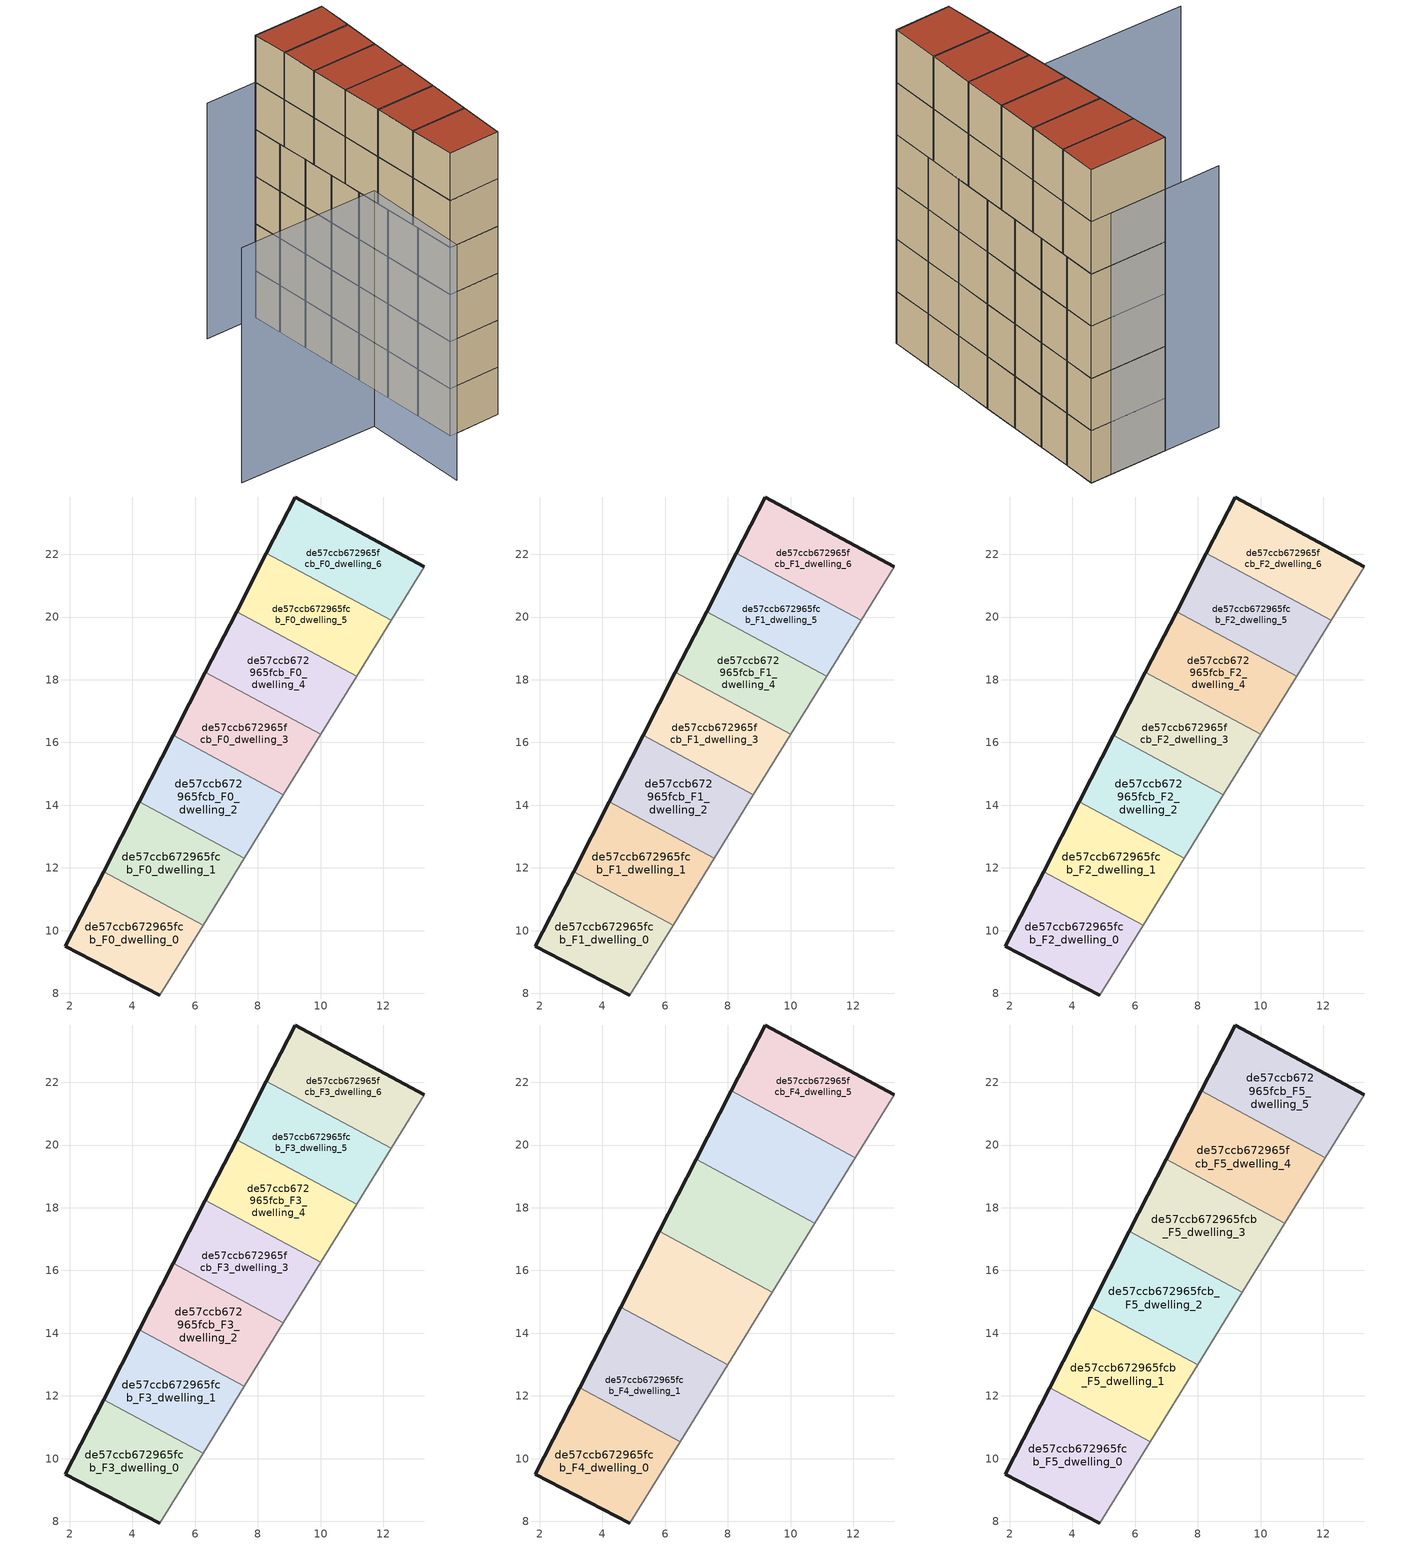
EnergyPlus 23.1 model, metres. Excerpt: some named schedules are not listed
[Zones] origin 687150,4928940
de57ccb672965fcb_F0_dwelling_0
 floor ground (EU_floor_Construction): 4.88,7.95 6.25,10.17 3.08,11.88 1.85,9.5 z0
 wall outside (EU_wall_Construction): 4.88,7.95 1.85,9.5 3.08,11.88 z0:3
 wall adiabatic (EU_wall_Construction): 6.25,10.17 4.88,7.95 z0:3
 wall to de57ccb672965fcb_F0_dwelling_1 (EU_wall_Construction): 3.08,11.88 6.25,10.17 z0:3
de57ccb672965fcb_F0_dwelling_1
 floor ground (EU_floor_Construction): 6.25,10.17 7.56,12.3 4.21,14.11 3.08,11.88 z0
 wall outside (EU_wall_Construction): 3.08,11.88 4.21,14.11 z0:3
 wall to de57ccb672965fcb_F0_dwelling_2 (EU_wall_Construction): 4.21,14.11 7.56,12.3 z0:3
 wall adiabatic (EU_wall_Construction): 7.56,12.3 6.25,10.17 z0:3
de57ccb672965fcb_F0_dwelling_2
 floor ground (EU_floor_Construction): 7.56,12.3 8.81,14.33 5.3,16.22 4.21,14.11 z0
 wall outside (EU_wall_Construction): 4.21,14.11 5.3,16.22 z0:3
 wall to de57ccb672965fcb_F0_dwelling_3 (EU_wall_Construction): 5.3,16.22 8.81,14.33 z0:3
 wall adiabatic (EU_wall_Construction): 8.81,14.33 7.56,12.3 z0:3
de57ccb672965fcb_F0_dwelling_3
 floor ground (EU_floor_Construction): 8.81,14.33 10.01,16.26 6.33,18.24 5.3,16.22 z0
 wall outside (EU_wall_Construction): 5.3,16.22 6.33,18.24 z0:3
 wall to de57ccb672965fcb_F0_dwelling_4 (EU_wall_Construction): 6.33,18.24 10.01,16.26 z0:3
 wall adiabatic (EU_wall_Construction): 10.01,16.26 8.81,14.33 z0:3
de57ccb672965fcb_F0_dwelling_4
 floor ground (EU_floor_Construction): 10.01,16.26 11.15,18.11 7.32,20.17 6.33,18.24 z0
 wall outside (EU_wall_Construction): 6.33,18.24 7.32,20.17 z0:3
 wall to de57ccb672965fcb_F0_dwelling_5 (EU_wall_Construction): 7.32,20.17 11.15,18.11 z0:3
 wall adiabatic (EU_wall_Construction): 11.15,18.11 10.01,16.26 z0:3
de57ccb672965fcb_F0_dwelling_5
 floor ground (EU_floor_Construction): 11.15,18.11 12.25,19.89 8.27,22.04 7.32,20.17 z0
 wall outside (EU_wall_Construction): 7.32,20.17 8.27,22.04 z0:3
 wall to de57ccb672965fcb_F0_dwelling_6 (EU_wall_Construction): 8.27,22.04 12.25,19.89 z0:3
 wall adiabatic (EU_wall_Construction): 12.25,19.89 11.15,18.11 z0:3
de57ccb672965fcb_F0_dwelling_6
 floor ground (EU_floor_Construction): 12.25,19.89 13.31,21.61 9.19,23.83 8.27,22.04 z0
 wall outside (EU_wall_Construction): 8.27,22.04 9.19,23.83 13.31,21.61 z0:3
 wall adiabatic (EU_wall_Construction): 13.31,21.61 12.25,19.89 z0:3
de57ccb672965fcb_F1_dwelling_0
 floor to de57ccb672965fcb_F0_dwelling_0 (EU_floor_Construction): 4.88,7.95 6.25,10.17 3.08,11.88 1.85,9.5 z3
 wall outside (EU_wall_Construction): 4.88,7.95 1.85,9.5 3.08,11.88 z3:6
 wall adiabatic (EU_wall_Construction): 6.25,10.17 4.88,7.95 z3:6
 wall to de57ccb672965fcb_F1_dwelling_1 (EU_wall_Construction): 3.08,11.88 6.25,10.17 z3:6
de57ccb672965fcb_F1_dwelling_1
 floor to de57ccb672965fcb_F0_dwelling_1 (EU_floor_Construction): 6.25,10.17 7.56,12.3 4.21,14.11 3.08,11.88 z3
 wall outside (EU_wall_Construction): 3.08,11.88 4.21,14.11 z3:6
 wall to de57ccb672965fcb_F1_dwelling_2 (EU_wall_Construction): 4.21,14.11 7.56,12.3 z3:6
 wall adiabatic (EU_wall_Construction): 7.56,12.3 6.25,10.17 z3:6
de57ccb672965fcb_F1_dwelling_2
 floor to de57ccb672965fcb_F0_dwelling_2 (EU_floor_Construction): 7.56,12.3 8.81,14.33 5.3,16.22 4.21,14.11 z3
 wall outside (EU_wall_Construction): 4.21,14.11 5.3,16.22 z3:6
 wall to de57ccb672965fcb_F1_dwelling_3 (EU_wall_Construction): 5.3,16.22 8.81,14.33 z3:6
 wall adiabatic (EU_wall_Construction): 8.81,14.33 7.56,12.3 z3:6
de57ccb672965fcb_F1_dwelling_3
 floor to de57ccb672965fcb_F0_dwelling_3 (EU_floor_Construction): 8.81,14.33 10.01,16.26 6.33,18.24 5.3,16.22 z3
 wall outside (EU_wall_Construction): 5.3,16.22 6.33,18.24 z3:6
 wall to de57ccb672965fcb_F1_dwelling_4 (EU_wall_Construction): 6.33,18.24 10.01,16.26 z3:6
 wall adiabatic (EU_wall_Construction): 10.01,16.26 8.81,14.33 z3:6
de57ccb672965fcb_F1_dwelling_4
 floor to de57ccb672965fcb_F0_dwelling_4 (EU_floor_Construction): 10.01,16.26 11.15,18.11 7.32,20.17 6.33,18.24 z3
 wall outside (EU_wall_Construction): 6.33,18.24 7.32,20.17 z3:6
 wall to de57ccb672965fcb_F1_dwelling_5 (EU_wall_Construction): 7.32,20.17 11.15,18.11 z3:6
 wall adiabatic (EU_wall_Construction): 11.15,18.11 10.01,16.26 z3:6
de57ccb672965fcb_F1_dwelling_5
 floor to de57ccb672965fcb_F0_dwelling_5 (EU_floor_Construction): 11.15,18.11 12.25,19.89 8.27,22.04 7.32,20.17 z3
 wall outside (EU_wall_Construction): 7.32,20.17 8.27,22.04 z3:6
 wall to de57ccb672965fcb_F1_dwelling_6 (EU_wall_Construction): 8.27,22.04 12.25,19.89 z3:6
 wall adiabatic (EU_wall_Construction): 12.25,19.89 11.15,18.11 z3:6
de57ccb672965fcb_F1_dwelling_6
 floor to de57ccb672965fcb_F0_dwelling_6 (EU_floor_Construction): 12.25,19.89 13.31,21.61 9.19,23.83 8.27,22.04 z3
 wall outside (EU_wall_Construction): 8.27,22.04 9.19,23.83 13.31,21.61 z3:6
 wall adiabatic (EU_wall_Construction): 13.31,21.61 12.25,19.89 z3:6
de57ccb672965fcb_F2_dwelling_0
 floor to de57ccb672965fcb_F1_dwelling_0 (EU_floor_Construction): 4.88,7.95 6.25,10.17 3.08,11.88 1.85,9.5 z6
 wall outside (EU_wall_Construction): 4.88,7.95 1.85,9.5 3.08,11.88 z6:9
 wall adiabatic (EU_wall_Construction): 6.25,10.17 4.88,7.95 z6:9
 wall to de57ccb672965fcb_F2_dwelling_1 (EU_wall_Construction): 3.08,11.88 6.25,10.17 z6:9
de57ccb672965fcb_F2_dwelling_1
 floor to de57ccb672965fcb_F1_dwelling_1 (EU_floor_Construction): 6.25,10.17 7.56,12.3 4.21,14.11 3.08,11.88 z6
 wall outside (EU_wall_Construction): 3.08,11.88 4.21,14.11 z6:9
 wall to de57ccb672965fcb_F2_dwelling_2 (EU_wall_Construction): 4.21,14.11 7.56,12.3 z6:9
 wall adiabatic (EU_wall_Construction): 7.56,12.3 6.25,10.17 z6:9
de57ccb672965fcb_F2_dwelling_2
 floor to de57ccb672965fcb_F1_dwelling_2 (EU_floor_Construction): 7.56,12.3 8.81,14.33 5.3,16.22 4.21,14.11 z6
 wall outside (EU_wall_Construction): 4.21,14.11 5.3,16.22 z6:9
 wall to de57ccb672965fcb_F2_dwelling_3 (EU_wall_Construction): 5.3,16.22 8.81,14.33 z6:9
 wall adiabatic (EU_wall_Construction): 8.81,14.33 7.56,12.3 z6:9
de57ccb672965fcb_F2_dwelling_3
 floor to de57ccb672965fcb_F1_dwelling_3 (EU_floor_Construction): 8.81,14.33 10.01,16.26 6.33,18.24 5.3,16.22 z6
 wall outside (EU_wall_Construction): 5.3,16.22 6.33,18.24 z6:9
 wall to de57ccb672965fcb_F2_dwelling_4 (EU_wall_Construction): 6.33,18.24 10.01,16.26 z6:9
 wall adiabatic (EU_wall_Construction): 10.01,16.26 8.81,14.33 z6:9
de57ccb672965fcb_F2_dwelling_4
 floor to de57ccb672965fcb_F1_dwelling_4 (EU_floor_Construction): 10.01,16.26 11.15,18.11 7.32,20.17 6.33,18.24 z6
 wall outside (EU_wall_Construction): 6.33,18.24 7.32,20.17 z6:9
 wall to de57ccb672965fcb_F2_dwelling_5 (EU_wall_Construction): 7.32,20.17 11.15,18.11 z6:9
 wall adiabatic (EU_wall_Construction): 11.15,18.11 10.01,16.26 z6:9
de57ccb672965fcb_F2_dwelling_5
 floor to de57ccb672965fcb_F1_dwelling_5 (EU_floor_Construction): 11.15,18.11 12.25,19.89 8.27,22.04 7.32,20.17 z6
 wall outside (EU_wall_Construction): 7.32,20.17 8.27,22.04 z6:9
 wall to de57ccb672965fcb_F2_dwelling_6 (EU_wall_Construction): 8.27,22.04 12.25,19.89 z6:9
 wall adiabatic (EU_wall_Construction): 12.25,19.89 11.15,18.11 z6:9
de57ccb672965fcb_F2_dwelling_6
 floor to de57ccb672965fcb_F1_dwelling_6 (EU_floor_Construction): 12.25,19.89 13.31,21.61 9.19,23.83 8.27,22.04 z6
 wall outside (EU_wall_Construction): 8.27,22.04 9.19,23.83 13.31,21.61 z6:9
 wall adiabatic (EU_wall_Construction): 13.31,21.61 12.25,19.89 z6:9
de57ccb672965fcb_F3_dwelling_0
 floor to de57ccb672965fcb_F2_dwelling_0 (EU_floor_Construction): 4.88,7.95 6.25,10.17 3.08,11.88 1.85,9.5 z9
 wall outside (EU_wall_Construction): 4.88,7.95 1.85,9.5 3.08,11.88 z9:12
 wall adiabatic (EU_wall_Construction): 6.25,10.17 4.88,7.95 z9:12
 wall to de57ccb672965fcb_F3_dwelling_1 (EU_wall_Construction): 3.08,11.88 6.25,10.17 z9:12
de57ccb672965fcb_F3_dwelling_1
 floor to de57ccb672965fcb_F2_dwelling_1 (EU_floor_Construction): 6.25,10.17 7.56,12.3 4.21,14.11 3.08,11.88 z9
 wall outside (EU_wall_Construction): 3.08,11.88 4.21,14.11 z9:12
 wall to de57ccb672965fcb_F3_dwelling_2 (EU_wall_Construction): 4.21,14.11 7.56,12.3 z9:12
 wall adiabatic (EU_wall_Construction): 7.56,12.3 6.25,10.17 z9:12
de57ccb672965fcb_F3_dwelling_2
 floor to de57ccb672965fcb_F2_dwelling_2 (EU_floor_Construction): 7.56,12.3 8.81,14.33 5.3,16.22 4.21,14.11 z9
 wall outside (EU_wall_Construction): 4.21,14.11 5.3,16.22 z9:12
 wall to de57ccb672965fcb_F3_dwelling_3 (EU_wall_Construction): 5.3,16.22 8.81,14.33 z9:12
 wall adiabatic (EU_wall_Construction): 8.81,14.33 7.56,12.3 z9:12
de57ccb672965fcb_F3_dwelling_3
 floor to de57ccb672965fcb_F2_dwelling_3 (EU_floor_Construction): 8.81,14.33 10.01,16.26 6.33,18.24 5.3,16.22 z9
 wall outside (EU_wall_Construction): 5.3,16.22 6.33,18.24 z9:12
 wall to de57ccb672965fcb_F3_dwelling_4 (EU_wall_Construction): 6.33,18.24 10.01,16.26 z9:12
 wall adiabatic (EU_wall_Construction): 10.01,16.26 8.81,14.33 z9:12
de57ccb672965fcb_F3_dwelling_4
 floor to de57ccb672965fcb_F2_dwelling_4 (EU_floor_Construction): 10.01,16.26 11.15,18.11 7.32,20.17 6.33,18.24 z9
 wall outside (EU_wall_Construction): 6.33,18.24 7.32,20.17 z9:12
 wall to de57ccb672965fcb_F3_dwelling_5 (EU_wall_Construction): 7.32,20.17 11.15,18.11 z9:12
 wall adiabatic (EU_wall_Construction): 11.15,18.11 10.01,16.26 z9:12
de57ccb672965fcb_F3_dwelling_5
 floor to de57ccb672965fcb_F2_dwelling_5 (EU_floor_Construction): 11.15,18.11 12.25,19.89 8.27,22.04 7.32,20.17 z9
 wall outside (EU_wall_Construction): 7.32,20.17 8.27,22.04 z9:12
 wall to de57ccb672965fcb_F3_dwelling_6 (EU_wall_Construction): 8.27,22.04 12.25,19.89 z9:12
 wall adiabatic (EU_wall_Construction): 12.25,19.89 11.15,18.11 z9:12
de57ccb672965fcb_F3_dwelling_6
 floor to de57ccb672965fcb_F2_dwelling_6 (EU_floor_Construction): 12.25,19.89 13.31,21.61 9.19,23.83 8.27,22.04 z9
 wall outside (EU_wall_Construction): 8.27,22.04 9.19,23.83 13.31,21.61 z9:12
 wall adiabatic (EU_wall_Construction): 13.31,21.61 12.25,19.89 z9:12
de57ccb672965fcb_F4_dwelling_0
 floor to de57ccb672965fcb_F3_dwelling_0 (EU_floor_Construction): 4.88,7.95 6.25,10.17 3.08,11.88 1.85,9.5 z12
 floor to de57ccb672965fcb_F3_dwelling_1 (EU_floor_Construction): 6.25,10.17 6.47,10.54 3.27,12.26 3.08,11.88 z12
 wall outside (EU_wall_Construction): 4.88,7.95 1.85,9.5 3.27,12.26 z12:15
 wall adiabatic (EU_wall_Construction): 6.47,10.54 4.88,7.95 z12:15
 wall to de57ccb672965fcb_F4_dwelling_1 (EU_wall_Construction): 3.27,12.26 6.47,10.54 z12:15
de57ccb672965fcb_F4_dwelling_1
 floor to de57ccb672965fcb_F3_dwelling_1 (EU_floor_Construction): 6.47,10.54 7.56,12.3 4.21,14.11 3.27,12.26 z12
 floor to de57ccb672965fcb_F3_dwelling_2 (EU_floor_Construction): 7.56,12.3 7.99,12.99 4.58,14.83 4.21,14.11 z12
 wall outside (EU_wall_Construction): 3.27,12.26 4.58,14.83 z12:15
 wall to de57ccb672965fcb_F4_dwelling_2 (EU_wall_Construction): 4.58,14.83 7.99,12.99 z12:15
 wall adiabatic (EU_wall_Construction): 7.99,12.99 6.47,10.54 z12:15
de57ccb672965fcb_F4_dwelling_2
 floor to de57ccb672965fcb_F3_dwelling_2 (EU_floor_Construction): 7.99,12.99 8.81,14.33 5.3,16.22 4.58,14.83 z12
 floor to de57ccb672965fcb_F3_dwelling_3 (EU_floor_Construction): 8.81,14.33 9.42,15.31 5.82,17.24 5.3,16.22 z12
 wall outside (EU_wall_Construction): 4.58,14.83 5.82,17.24 z12:15
 wall to de57ccb672965fcb_F4_dwelling_3 (EU_wall_Construction): 5.82,17.24 9.42,15.3 z12:15
 wall adiabatic (EU_wall_Construction): 9.42,15.3 7.99,12.99 z12:15
de57ccb672965fcb_F4_dwelling_3
 floor to de57ccb672965fcb_F3_dwelling_3 (EU_floor_Construction): 9.42,15.31 10.01,16.26 6.33,18.24 5.82,17.24 z12
 floor to de57ccb672965fcb_F3_dwelling_4 (EU_floor_Construction): 10.01,16.26 10.77,17.5 6.99,19.54 6.33,18.24 z12
 wall outside (EU_wall_Construction): 5.82,17.24 6.99,19.54 z12:15
 wall to de57ccb672965fcb_F4_dwelling_4 (EU_wall_Construction): 6.99,19.54 10.77,17.5 z12:15
 wall adiabatic (EU_wall_Construction): 10.77,17.5 9.42,15.3 z12:15
de57ccb672965fcb_F4_dwelling_4
 floor to de57ccb672965fcb_F3_dwelling_5 (EU_floor_Construction): 11.15,18.11 12.07,19.6 8.11,21.73 7.32,20.17 z12
 floor to de57ccb672965fcb_F3_dwelling_4 (EU_floor_Construction): 10.77,17.5 11.15,18.11 7.32,20.17 6.99,19.54 z12
 wall outside (EU_wall_Construction): 6.99,19.54 8.11,21.73 z12:15
 wall to de57ccb672965fcb_F4_dwelling_5 (EU_wall_Construction): 8.11,21.73 12.07,19.6 z12:15
 wall adiabatic (EU_wall_Construction): 12.07,19.6 10.77,17.5 z12:15
de57ccb672965fcb_F4_dwelling_5
 floor to de57ccb672965fcb_F3_dwelling_5 (EU_floor_Construction): 12.07,19.6 12.25,19.89 8.27,22.03 8.11,21.73 z12
 floor to de57ccb672965fcb_F3_dwelling_6 (EU_floor_Construction): 12.25,19.89 13.31,21.61 9.19,23.83 8.27,22.03 z12
 wall outside (EU_wall_Construction): 8.11,21.73 9.19,23.83 13.31,21.61 z12:15
 wall adiabatic (EU_wall_Construction): 13.31,21.61 12.07,19.6 z12:15
de57ccb672965fcb_F5_dwelling_0
 floor to de57ccb672965fcb_F4_dwelling_0 (EU_floor_Construction): 4.88,7.95 6.47,10.54 3.27,12.26 1.85,9.5 z15
 wall outside (EU_wall_Construction): 4.88,7.95 1.85,9.5 3.27,12.26 z15:18
 wall adiabatic (EU_wall_Construction): 6.47,10.54 4.88,7.95 z15:18
 wall to de57ccb672965fcb_F5_dwelling_1 (EU_wall_Construction): 3.27,12.26 6.47,10.54 z15:18
 roof outside (EU_roof_Construction): 6.47,10.54 4.88,7.95 1.85,9.5 3.27,12.26 z18
de57ccb672965fcb_F5_dwelling_1
 floor to de57ccb672965fcb_F4_dwelling_1 (EU_floor_Construction): 6.47,10.54 7.99,12.99 4.58,14.83 3.27,12.26 z15
 wall outside (EU_wall_Construction): 3.27,12.26 4.58,14.83 z15:18
 wall to de57ccb672965fcb_F5_dwelling_2 (EU_wall_Construction): 4.58,14.83 7.99,12.99 z15:18
 wall adiabatic (EU_wall_Construction): 7.99,12.99 6.47,10.54 z15:18
 roof outside (EU_roof_Construction): 7.99,12.99 6.47,10.54 3.27,12.26 4.58,14.83 z18
de57ccb672965fcb_F5_dwelling_2
 floor to de57ccb672965fcb_F4_dwelling_2 (EU_floor_Construction): 7.99,12.99 9.42,15.3 5.82,17.24 4.58,14.83 z15
 wall outside (EU_wall_Construction): 4.58,14.83 5.82,17.24 z15:18
 wall to de57ccb672965fcb_F5_dwelling_3 (EU_wall_Construction): 5.82,17.24 9.42,15.3 z15:18
 wall adiabatic (EU_wall_Construction): 9.42,15.3 7.99,12.99 z15:18
 roof outside (EU_roof_Construction): 9.42,15.3 7.99,12.99 4.58,14.83 5.82,17.24 z18
de57ccb672965fcb_F5_dwelling_3
 floor to de57ccb672965fcb_F4_dwelling_3 (EU_floor_Construction): 9.42,15.3 10.77,17.5 6.99,19.54 5.82,17.24 z15
 wall outside (EU_wall_Construction): 5.82,17.24 6.99,19.54 z15:18
 wall to de57ccb672965fcb_F5_dwelling_4 (EU_wall_Construction): 6.99,19.54 10.77,17.5 z15:18
 wall adiabatic (EU_wall_Construction): 10.77,17.5 9.42,15.3 z15:18
 roof outside (EU_roof_Construction): 10.77,17.5 9.42,15.3 5.82,17.24 6.99,19.54 z18
de57ccb672965fcb_F5_dwelling_4
 floor to de57ccb672965fcb_F4_dwelling_4 (EU_floor_Construction): 10.77,17.5 12.07,19.6 8.11,21.73 6.99,19.54 z15
 wall outside (EU_wall_Construction): 6.99,19.54 8.11,21.73 z15:18
 wall to de57ccb672965fcb_F5_dwelling_5 (EU_wall_Construction): 8.11,21.73 12.07,19.6 z15:18
 wall adiabatic (EU_wall_Construction): 12.07,19.6 10.77,17.5 z15:18
 roof outside (EU_roof_Construction): 12.07,19.6 10.77,17.5 6.99,19.54 8.11,21.73 z18
de57ccb672965fcb_F5_dwelling_5
 floor to de57ccb672965fcb_F4_dwelling_5 (EU_floor_Construction): 12.07,19.6 13.31,21.61 9.19,23.83 8.11,21.73 z15
 wall outside (EU_wall_Construction): 8.11,21.73 9.19,23.83 13.31,21.61 z15:18
 wall adiabatic (EU_wall_Construction): 13.31,21.61 12.07,19.6 z15:18
 roof outside (EU_roof_Construction): 13.31,21.61 12.07,19.6 8.11,21.73 9.19,23.83 z18
shading: -6.84,18.19 1.23,13.69 / 1.23,13.69 -2.23,7.49 / 12.19,22.21 6.19,25.44 z0:15
[Building]
EU S2 Campaign: North Axis=0; Terrain=City; Solar Distribution=FullExterior
[Site:Location]
Bologna: Latitude=44.5; Longitude=11.25; Time Zone=1; Elevation=37
[SizingPeriod:WeatherFileDays]
AnnualSizingPeriod: Begin Month=1; Begin Day of Month=1; End Month=12; End Day of Month=31; Day of Week for Start Day=Monday; Use Weather File Daylight Saving Period=No; Use Weather File Rain and Snow Indicators=No
[MATERIAL]
EU_InternalMass_Material: Roughness=MediumRough; Thickness=0.1; Conductivity=1; Density=1800; Specific Heat=900; Thermal Absorptance=0.9; Solar Absorptance=0.7; Visible Absorptance=0.7
[MATERIAL:NOMASS] Roughness=MediumRough; Thermal Absorptance=0.9; Solar Absorptance=0.7; Visible Absorptance=0.7
Name | Thermal Resistance
EU_wall_NoMass | 0.890213
EU_roof_NoMass | 0.636128
EU_floor_NoMass | 0.79516
[CONSTRUCTION]
EU_wall_Construction: EU_wall_NoMass
EU_roof_Construction: EU_roof_NoMass
EU_floor_Construction: EU_floor_NoMass
EU_InternalMass_Construction: EU_InternalMass_Material
[ZONE] Type=1; Multiplier=1; Ceiling Height=autocalculate; Floor Area=autocalculate; Part of Total Floor Area=Yes
Name | Volume
de57ccb672965fcb_F0_dwelling_0; de57ccb672965fcb_F1_dwelling_0; de57ccb672965fcb_F2_dwelling_0; de57ccb672965fcb_F3_dwelling_0 | 27.7734
de57ccb672965fcb_F4_dwelling_0; de57ccb672965fcb_F5_dwelling_0 | 32.4141
de57ccb672965fcb_F0_dwelling_1; de57ccb672965fcb_F1_dwelling_1; de57ccb672965fcb_F2_dwelling_1; de57ccb672965fcb_F3_dwelling_1 | 27.7815
de57ccb672965fcb_F4_dwelling_1; de57ccb672965fcb_F5_dwelling_1; de57ccb672965fcb_F4_dwelling_4; de57ccb672965fcb_F5_dwelling_4 | 32.4111
de57ccb672965fcb_F0_dwelling_2; de57ccb672965fcb_F1_dwelling_2; de57ccb672965fcb_F2_dwelling_2; de57ccb672965fcb_F3_dwelling_2 | 27.7808
de57ccb672965fcb_F4_dwelling_2; de57ccb672965fcb_F5_dwelling_2 | 32.4045
de57ccb672965fcb_F0_dwelling_3; de57ccb672965fcb_F1_dwelling_3; de57ccb672965fcb_F2_dwelling_3; de57ccb672965fcb_F3_dwelling_3; de57ccb672965fcb_F0_dwelling_6; de57ccb672965fcb_F1_dwelling_6; de57ccb672965fcb_F2_dwelling_6; de57ccb672965fcb_F3_dwelling_6 | 27.7727
de57ccb672965fcb_F4_dwelling_3; de57ccb672965fcb_F5_dwelling_3 | 32.4067
de57ccb672965fcb_F0_dwelling_4; de57ccb672965fcb_F1_dwelling_4; de57ccb672965fcb_F2_dwelling_4; de57ccb672965fcb_F3_dwelling_4 | 27.7771
de57ccb672965fcb_F0_dwelling_5; de57ccb672965fcb_F1_dwelling_5; de57ccb672965fcb_F2_dwelling_5; de57ccb672965fcb_F3_dwelling_5 | 27.7859
de57ccb672965fcb_F4_dwelling_5; de57ccb672965fcb_F5_dwelling_5 | 32.406
[INTERNALMASS] Construction=EU_InternalMass_Construction
Name | Zone or ZoneList | Surface Area
de57ccb672965fcb_F0_dwelling_0_EU_InternalMass | de57ccb672965fcb_F0_dwelling_0 | 9.25765
de57ccb672965fcb_F0_dwelling_1_EU_InternalMass | de57ccb672965fcb_F0_dwelling_1 | 9.26075
de57ccb672965fcb_F0_dwelling_2_EU_InternalMass | de57ccb672965fcb_F0_dwelling_2 | 9.26009
de57ccb672965fcb_F0_dwelling_3_EU_InternalMass | de57ccb672965fcb_F0_dwelling_3 | 9.25789
de57ccb672965fcb_F0_dwelling_4_EU_InternalMass | de57ccb672965fcb_F0_dwelling_4 | 9.25909
de57ccb672965fcb_F0_dwelling_5_EU_InternalMass | de57ccb672965fcb_F0_dwelling_5 | 9.26174
de57ccb672965fcb_F0_dwelling_6_EU_InternalMass | de57ccb672965fcb_F0_dwelling_6 | 9.25776
de57ccb672965fcb_F1_dwelling_0_EU_InternalMass | de57ccb672965fcb_F1_dwelling_0 | 9.25765
de57ccb672965fcb_F1_dwelling_1_EU_InternalMass | de57ccb672965fcb_F1_dwelling_1 | 9.26075
de57ccb672965fcb_F1_dwelling_2_EU_InternalMass | de57ccb672965fcb_F1_dwelling_2 | 9.26009
de57ccb672965fcb_F1_dwelling_3_EU_InternalMass | de57ccb672965fcb_F1_dwelling_3 | 9.25789
de57ccb672965fcb_F1_dwelling_4_EU_InternalMass | de57ccb672965fcb_F1_dwelling_4 | 9.25909
de57ccb672965fcb_F1_dwelling_5_EU_InternalMass | de57ccb672965fcb_F1_dwelling_5 | 9.26174
de57ccb672965fcb_F1_dwelling_6_EU_InternalMass | de57ccb672965fcb_F1_dwelling_6 | 9.25776
de57ccb672965fcb_F2_dwelling_0_EU_InternalMass | de57ccb672965fcb_F2_dwelling_0 | 9.25765
de57ccb672965fcb_F2_dwelling_1_EU_InternalMass | de57ccb672965fcb_F2_dwelling_1 | 9.26075
de57ccb672965fcb_F2_dwelling_2_EU_InternalMass | de57ccb672965fcb_F2_dwelling_2 | 9.26009
de57ccb672965fcb_F2_dwelling_3_EU_InternalMass | de57ccb672965fcb_F2_dwelling_3 | 9.25789
de57ccb672965fcb_F2_dwelling_4_EU_InternalMass | de57ccb672965fcb_F2_dwelling_4 | 9.25909
de57ccb672965fcb_F2_dwelling_5_EU_InternalMass | de57ccb672965fcb_F2_dwelling_5 | 9.26174
de57ccb672965fcb_F2_dwelling_6_EU_InternalMass | de57ccb672965fcb_F2_dwelling_6 | 9.25776
de57ccb672965fcb_F3_dwelling_0_EU_InternalMass | de57ccb672965fcb_F3_dwelling_0 | 9.25765
de57ccb672965fcb_F3_dwelling_1_EU_InternalMass | de57ccb672965fcb_F3_dwelling_1 | 9.26075
de57ccb672965fcb_F3_dwelling_2_EU_InternalMass | de57ccb672965fcb_F3_dwelling_2 | 9.26009
de57ccb672965fcb_F3_dwelling_3_EU_InternalMass | de57ccb672965fcb_F3_dwelling_3 | 9.25789
de57ccb672965fcb_F3_dwelling_4_EU_InternalMass | de57ccb672965fcb_F3_dwelling_4 | 9.25909
de57ccb672965fcb_F3_dwelling_5_EU_InternalMass | de57ccb672965fcb_F3_dwelling_5 | 9.26174
de57ccb672965fcb_F3_dwelling_6_EU_InternalMass | de57ccb672965fcb_F3_dwelling_6 | 9.25776
de57ccb672965fcb_F4_dwelling_0_EU_InternalMass | de57ccb672965fcb_F4_dwelling_0 | 10.8047
de57ccb672965fcb_F4_dwelling_1_EU_InternalMass | de57ccb672965fcb_F4_dwelling_1 | 10.8035
de57ccb672965fcb_F4_dwelling_2_EU_InternalMass | de57ccb672965fcb_F4_dwelling_2 | 10.8016
de57ccb672965fcb_F4_dwelling_3_EU_InternalMass | de57ccb672965fcb_F4_dwelling_3 | 10.8024
de57ccb672965fcb_F4_dwelling_4_EU_InternalMass | de57ccb672965fcb_F4_dwelling_4 | 10.8037
de57ccb672965fcb_F4_dwelling_5_EU_InternalMass | de57ccb672965fcb_F4_dwelling_5 | 10.8023
de57ccb672965fcb_F5_dwelling_0_EU_InternalMass | de57ccb672965fcb_F5_dwelling_0 | 10.8047
de57ccb672965fcb_F5_dwelling_1_EU_InternalMass | de57ccb672965fcb_F5_dwelling_1 | 10.8035
de57ccb672965fcb_F5_dwelling_2_EU_InternalMass | de57ccb672965fcb_F5_dwelling_2 | 10.8016
de57ccb672965fcb_F5_dwelling_3_EU_InternalMass | de57ccb672965fcb_F5_dwelling_3 | 10.8024
de57ccb672965fcb_F5_dwelling_4_EU_InternalMass | de57ccb672965fcb_F5_dwelling_4 | 10.8037
de57ccb672965fcb_F5_dwelling_5_EU_InternalMass | de57ccb672965fcb_F5_dwelling_5 | 10.8023
[OTHEREQUIPMENT] Fuel Type=Electricity; Design Level Calculation Method=Watts/Area; Power per Zone Floor Area=1; Fraction Latent=0; Fraction Radiant=0; Fraction Lost=0; Carbon Dioxide Generation Rate=0; EndUse Subcategory=EU_Step8_InternalGains
Name | Zone or ZoneList or Space or SpaceList | Schedule
EU_Step8_InternalGain_de57ccb672965fcb_F0_dwelling_0_f000 | de57ccb672965fcb_F0_dwelling_0 | EU_Step8_GainSchedule_de57ccb672965fcb_F0_dwelling_0_f000
EU_Step8_InternalGain_de57ccb672965fcb_F0_dwelling_1_f000 | de57ccb672965fcb_F0_dwelling_1 | EU_Step8_GainSchedule_de57ccb672965fcb_F0_dwelling_1_f000
EU_Step8_InternalGain_de57ccb672965fcb_F0_dwelling_2_f000 | de57ccb672965fcb_F0_dwelling_2 | EU_Step8_GainSchedule_de57ccb672965fcb_F0_dwelling_2_f000
EU_Step8_InternalGain_de57ccb672965fcb_F0_dwelling_3_f000 | de57ccb672965fcb_F0_dwelling_3 | EU_Step8_GainSchedule_de57ccb672965fcb_F0_dwelling_3_f000
EU_Step8_InternalGain_de57ccb672965fcb_F0_dwelling_4_f000 | de57ccb672965fcb_F0_dwelling_4 | EU_Step8_GainSchedule_de57ccb672965fcb_F0_dwelling_4_f000
EU_Step8_InternalGain_de57ccb672965fcb_F0_dwelling_5_f000 | de57ccb672965fcb_F0_dwelling_5 | EU_Step8_GainSchedule_de57ccb672965fcb_F0_dwelling_5_f000
EU_Step8_InternalGain_de57ccb672965fcb_F0_dwelling_6_f000 | de57ccb672965fcb_F0_dwelling_6 | EU_Step8_GainSchedule_de57ccb672965fcb_F0_dwelling_6_f000
EU_Step8_InternalGain_de57ccb672965fcb_F1_dwelling_0_f000 | de57ccb672965fcb_F1_dwelling_0 | EU_Step8_GainSchedule_de57ccb672965fcb_F1_dwelling_0_f000
EU_Step8_InternalGain_de57ccb672965fcb_F1_dwelling_1_f000 | de57ccb672965fcb_F1_dwelling_1 | EU_Step8_GainSchedule_de57ccb672965fcb_F1_dwelling_1_f000
EU_Step8_InternalGain_de57ccb672965fcb_F1_dwelling_2_f000 | de57ccb672965fcb_F1_dwelling_2 | EU_Step8_GainSchedule_de57ccb672965fcb_F1_dwelling_2_f000
EU_Step8_InternalGain_de57ccb672965fcb_F1_dwelling_3_f000 | de57ccb672965fcb_F1_dwelling_3 | EU_Step8_GainSchedule_de57ccb672965fcb_F1_dwelling_3_f000
EU_Step8_InternalGain_de57ccb672965fcb_F1_dwelling_4_f000 | de57ccb672965fcb_F1_dwelling_4 | EU_Step8_GainSchedule_de57ccb672965fcb_F1_dwelling_4_f000
EU_Step8_InternalGain_de57ccb672965fcb_F1_dwelling_5_f000 | de57ccb672965fcb_F1_dwelling_5 | EU_Step8_GainSchedule_de57ccb672965fcb_F1_dwelling_5_f000
EU_Step8_InternalGain_de57ccb672965fcb_F1_dwelling_6_f000 | de57ccb672965fcb_F1_dwelling_6 | EU_Step8_GainSchedule_de57ccb672965fcb_F1_dwelling_6_f000
EU_Step8_InternalGain_de57ccb672965fcb_F2_dwelling_0_f000 | de57ccb672965fcb_F2_dwelling_0 | EU_Step8_GainSchedule_de57ccb672965fcb_F2_dwelling_0_f000
EU_Step8_InternalGain_de57ccb672965fcb_F2_dwelling_1_f000 | de57ccb672965fcb_F2_dwelling_1 | EU_Step8_GainSchedule_de57ccb672965fcb_F2_dwelling_1_f000
EU_Step8_InternalGain_de57ccb672965fcb_F2_dwelling_2_f000 | de57ccb672965fcb_F2_dwelling_2 | EU_Step8_GainSchedule_de57ccb672965fcb_F2_dwelling_2_f000
EU_Step8_InternalGain_de57ccb672965fcb_F2_dwelling_3_f000 | de57ccb672965fcb_F2_dwelling_3 | EU_Step8_GainSchedule_de57ccb672965fcb_F2_dwelling_3_f000
EU_Step8_InternalGain_de57ccb672965fcb_F2_dwelling_4_f000 | de57ccb672965fcb_F2_dwelling_4 | EU_Step8_GainSchedule_de57ccb672965fcb_F2_dwelling_4_f000
EU_Step8_InternalGain_de57ccb672965fcb_F2_dwelling_5_f000 | de57ccb672965fcb_F2_dwelling_5 | EU_Step8_GainSchedule_de57ccb672965fcb_F2_dwelling_5_f000
EU_Step8_InternalGain_de57ccb672965fcb_F2_dwelling_6_f000 | de57ccb672965fcb_F2_dwelling_6 | EU_Step8_GainSchedule_de57ccb672965fcb_F2_dwelling_6_f000
EU_Step8_InternalGain_de57ccb672965fcb_F3_dwelling_0_f000 | de57ccb672965fcb_F3_dwelling_0 | EU_Step8_GainSchedule_de57ccb672965fcb_F3_dwelling_0_f000
EU_Step8_InternalGain_de57ccb672965fcb_F3_dwelling_1_f000 | de57ccb672965fcb_F3_dwelling_1 | EU_Step8_GainSchedule_de57ccb672965fcb_F3_dwelling_1_f000
EU_Step8_InternalGain_de57ccb672965fcb_F3_dwelling_2_f000 | de57ccb672965fcb_F3_dwelling_2 | EU_Step8_GainSchedule_de57ccb672965fcb_F3_dwelling_2_f000
EU_Step8_InternalGain_de57ccb672965fcb_F3_dwelling_3_f000 | de57ccb672965fcb_F3_dwelling_3 | EU_Step8_GainSchedule_de57ccb672965fcb_F3_dwelling_3_f000
EU_Step8_InternalGain_de57ccb672965fcb_F3_dwelling_4_f000 | de57ccb672965fcb_F3_dwelling_4 | EU_Step8_GainSchedule_de57ccb672965fcb_F3_dwelling_4_f000
EU_Step8_InternalGain_de57ccb672965fcb_F3_dwelling_5_f000 | de57ccb672965fcb_F3_dwelling_5 | EU_Step8_GainSchedule_de57ccb672965fcb_F3_dwelling_5_f000
EU_Step8_InternalGain_de57ccb672965fcb_F3_dwelling_6_f000 | de57ccb672965fcb_F3_dwelling_6 | EU_Step8_GainSchedule_de57ccb672965fcb_F3_dwelling_6_f000
EU_Step8_InternalGain_de57ccb672965fcb_F4_dwelling_0_f000 | de57ccb672965fcb_F4_dwelling_0 | EU_Step8_GainSchedule_de57ccb672965fcb_F4_dwelling_0_f000
EU_Step8_InternalGain_de57ccb672965fcb_F4_dwelling_1_f000 | de57ccb672965fcb_F4_dwelling_1 | EU_Step8_GainSchedule_de57ccb672965fcb_F4_dwelling_1_f000
EU_Step8_InternalGain_de57ccb672965fcb_F4_dwelling_2_f000 | de57ccb672965fcb_F4_dwelling_2 | EU_Step8_GainSchedule_de57ccb672965fcb_F4_dwelling_2_f000
EU_Step8_InternalGain_de57ccb672965fcb_F4_dwelling_3_f000 | de57ccb672965fcb_F4_dwelling_3 | EU_Step8_GainSchedule_de57ccb672965fcb_F4_dwelling_3_f000
EU_Step8_InternalGain_de57ccb672965fcb_F4_dwelling_4_f000 | de57ccb672965fcb_F4_dwelling_4 | EU_Step8_GainSchedule_de57ccb672965fcb_F4_dwelling_4_f000
EU_Step8_InternalGain_de57ccb672965fcb_F4_dwelling_5_f000 | de57ccb672965fcb_F4_dwelling_5 | EU_Step8_GainSchedule_de57ccb672965fcb_F4_dwelling_5_f000
EU_Step8_InternalGain_de57ccb672965fcb_F5_dwelling_0_f000 | de57ccb672965fcb_F5_dwelling_0 | EU_Step8_GainSchedule_de57ccb672965fcb_F5_dwelling_0_f000
EU_Step8_InternalGain_de57ccb672965fcb_F5_dwelling_1_f000 | de57ccb672965fcb_F5_dwelling_1 | EU_Step8_GainSchedule_de57ccb672965fcb_F5_dwelling_1_f000
EU_Step8_InternalGain_de57ccb672965fcb_F5_dwelling_2_f000 | de57ccb672965fcb_F5_dwelling_2 | EU_Step8_GainSchedule_de57ccb672965fcb_F5_dwelling_2_f000
EU_Step8_InternalGain_de57ccb672965fcb_F5_dwelling_3_f000 | de57ccb672965fcb_F5_dwelling_3 | EU_Step8_GainSchedule_de57ccb672965fcb_F5_dwelling_3_f000
EU_Step8_InternalGain_de57ccb672965fcb_F5_dwelling_4_f000 | de57ccb672965fcb_F5_dwelling_4 | EU_Step8_GainSchedule_de57ccb672965fcb_F5_dwelling_4_f000
EU_Step8_InternalGain_de57ccb672965fcb_F5_dwelling_5_f000 | de57ccb672965fcb_F5_dwelling_5 | EU_Step8_GainSchedule_de57ccb672965fcb_F5_dwelling_5_f000
[ZONEVENTILATION:DESIGNFLOWRATE] Schedule=EU_AlwaysOn; Design Flow Rate Calculation Method=AirChanges/Hour; Air Changes per Hour=0.718634; Ventilation Type=Natural; Fan Pressure Rise=0; Fan Total Efficiency=1; Constant Term Coefficient=1; Temperature Term Coefficient=0; Velocity Term Coefficient=0; Velocity Squared Term Coefficient=0; Minimum Indoor Temperature=-100; Maximum Indoor Temperature=100; Delta Temperature=-100; Minimum Outdoor Temperature=-100; Maximum Outdoor Temperature=100; Maximum Wind Speed=40
Name | Zone or ZoneList or Space or SpaceList
EU_ConstantAir_de57ccb672965fcb_F0_dwelling_0 | de57ccb672965fcb_F0_dwelling_0
EU_ConstantAir_de57ccb672965fcb_F0_dwelling_1 | de57ccb672965fcb_F0_dwelling_1
EU_ConstantAir_de57ccb672965fcb_F0_dwelling_2 | de57ccb672965fcb_F0_dwelling_2
EU_ConstantAir_de57ccb672965fcb_F0_dwelling_3 | de57ccb672965fcb_F0_dwelling_3
EU_ConstantAir_de57ccb672965fcb_F0_dwelling_4 | de57ccb672965fcb_F0_dwelling_4
EU_ConstantAir_de57ccb672965fcb_F0_dwelling_5 | de57ccb672965fcb_F0_dwelling_5
EU_ConstantAir_de57ccb672965fcb_F0_dwelling_6 | de57ccb672965fcb_F0_dwelling_6
EU_ConstantAir_de57ccb672965fcb_F1_dwelling_0 | de57ccb672965fcb_F1_dwelling_0
EU_ConstantAir_de57ccb672965fcb_F1_dwelling_1 | de57ccb672965fcb_F1_dwelling_1
EU_ConstantAir_de57ccb672965fcb_F1_dwelling_2 | de57ccb672965fcb_F1_dwelling_2
EU_ConstantAir_de57ccb672965fcb_F1_dwelling_3 | de57ccb672965fcb_F1_dwelling_3
EU_ConstantAir_de57ccb672965fcb_F1_dwelling_4 | de57ccb672965fcb_F1_dwelling_4
EU_ConstantAir_de57ccb672965fcb_F1_dwelling_5 | de57ccb672965fcb_F1_dwelling_5
EU_ConstantAir_de57ccb672965fcb_F1_dwelling_6 | de57ccb672965fcb_F1_dwelling_6
EU_ConstantAir_de57ccb672965fcb_F2_dwelling_0 | de57ccb672965fcb_F2_dwelling_0
EU_ConstantAir_de57ccb672965fcb_F2_dwelling_1 | de57ccb672965fcb_F2_dwelling_1
EU_ConstantAir_de57ccb672965fcb_F2_dwelling_2 | de57ccb672965fcb_F2_dwelling_2
EU_ConstantAir_de57ccb672965fcb_F2_dwelling_3 | de57ccb672965fcb_F2_dwelling_3
EU_ConstantAir_de57ccb672965fcb_F2_dwelling_4 | de57ccb672965fcb_F2_dwelling_4
EU_ConstantAir_de57ccb672965fcb_F2_dwelling_5 | de57ccb672965fcb_F2_dwelling_5
EU_ConstantAir_de57ccb672965fcb_F2_dwelling_6 | de57ccb672965fcb_F2_dwelling_6
EU_ConstantAir_de57ccb672965fcb_F3_dwelling_0 | de57ccb672965fcb_F3_dwelling_0
EU_ConstantAir_de57ccb672965fcb_F3_dwelling_1 | de57ccb672965fcb_F3_dwelling_1
EU_ConstantAir_de57ccb672965fcb_F3_dwelling_2 | de57ccb672965fcb_F3_dwelling_2
EU_ConstantAir_de57ccb672965fcb_F3_dwelling_3 | de57ccb672965fcb_F3_dwelling_3
EU_ConstantAir_de57ccb672965fcb_F3_dwelling_4 | de57ccb672965fcb_F3_dwelling_4
EU_ConstantAir_de57ccb672965fcb_F3_dwelling_5 | de57ccb672965fcb_F3_dwelling_5
EU_ConstantAir_de57ccb672965fcb_F3_dwelling_6 | de57ccb672965fcb_F3_dwelling_6
EU_ConstantAir_de57ccb672965fcb_F4_dwelling_0 | de57ccb672965fcb_F4_dwelling_0
EU_ConstantAir_de57ccb672965fcb_F4_dwelling_1 | de57ccb672965fcb_F4_dwelling_1
EU_ConstantAir_de57ccb672965fcb_F4_dwelling_2 | de57ccb672965fcb_F4_dwelling_2
EU_ConstantAir_de57ccb672965fcb_F4_dwelling_3 | de57ccb672965fcb_F4_dwelling_3
EU_ConstantAir_de57ccb672965fcb_F4_dwelling_4 | de57ccb672965fcb_F4_dwelling_4
EU_ConstantAir_de57ccb672965fcb_F4_dwelling_5 | de57ccb672965fcb_F4_dwelling_5
EU_ConstantAir_de57ccb672965fcb_F5_dwelling_0 | de57ccb672965fcb_F5_dwelling_0
EU_ConstantAir_de57ccb672965fcb_F5_dwelling_1 | de57ccb672965fcb_F5_dwelling_1
EU_ConstantAir_de57ccb672965fcb_F5_dwelling_2 | de57ccb672965fcb_F5_dwelling_2
EU_ConstantAir_de57ccb672965fcb_F5_dwelling_3 | de57ccb672965fcb_F5_dwelling_3
EU_ConstantAir_de57ccb672965fcb_F5_dwelling_4 | de57ccb672965fcb_F5_dwelling_4
EU_ConstantAir_de57ccb672965fcb_F5_dwelling_5 | de57ccb672965fcb_F5_dwelling_5
[HVACTEMPLATE:THERMOSTAT] Constant Heating Setpoint=20; Constant Cooling Setpoint=50
EU_HeatOnly_de57ccb672965fcb_F0_dwelling_0; EU_HeatOnly_de57ccb672965fcb_F0_dwelling_1; EU_HeatOnly_de57ccb672965fcb_F0_dwelling_2; EU_HeatOnly_de57ccb672965fcb_F0_dwelling_3; EU_HeatOnly_de57ccb672965fcb_F0_dwelling_4; EU_HeatOnly_de57ccb672965fcb_F0_dwelling_5; EU_HeatOnly_de57ccb672965fcb_F0_dwelling_6; EU_HeatOnly_de57ccb672965fcb_F1_dwelling_0; EU_HeatOnly_de57ccb672965fcb_F1_dwelling_1; EU_HeatOnly_de57ccb672965fcb_F1_dwelling_2; EU_HeatOnly_de57ccb672965fcb_F1_dwelling_3; EU_HeatOnly_de57ccb672965fcb_F1_dwelling_4; EU_HeatOnly_de57ccb672965fcb_F1_dwelling_5; EU_HeatOnly_de57ccb672965fcb_F1_dwelling_6; EU_HeatOnly_de57ccb672965fcb_F2_dwelling_0; EU_HeatOnly_de57ccb672965fcb_F2_dwelling_1; EU_HeatOnly_de57ccb672965fcb_F2_dwelling_2; EU_HeatOnly_de57ccb672965fcb_F2_dwelling_3; EU_HeatOnly_de57ccb672965fcb_F2_dwelling_4; EU_HeatOnly_de57ccb672965fcb_F2_dwelling_5; EU_HeatOnly_de57ccb672965fcb_F2_dwelling_6; EU_HeatOnly_de57ccb672965fcb_F3_dwelling_0; EU_HeatOnly_de57ccb672965fcb_F3_dwelling_1; EU_HeatOnly_de57ccb672965fcb_F3_dwelling_2; EU_HeatOnly_de57ccb672965fcb_F3_dwelling_3; EU_HeatOnly_de57ccb672965fcb_F3_dwelling_4; EU_HeatOnly_de57ccb672965fcb_F3_dwelling_5; EU_HeatOnly_de57ccb672965fcb_F3_dwelling_6; EU_HeatOnly_de57ccb672965fcb_F4_dwelling_0; EU_HeatOnly_de57ccb672965fcb_F4_dwelling_1; EU_HeatOnly_de57ccb672965fcb_F4_dwelling_2; EU_HeatOnly_de57ccb672965fcb_F4_dwelling_3; EU_HeatOnly_de57ccb672965fcb_F4_dwelling_4; EU_HeatOnly_de57ccb672965fcb_F4_dwelling_5; EU_HeatOnly_de57ccb672965fcb_F5_dwelling_0; EU_HeatOnly_de57ccb672965fcb_F5_dwelling_1; EU_HeatOnly_de57ccb672965fcb_F5_dwelling_2; EU_HeatOnly_de57ccb672965fcb_F5_dwelling_3; EU_HeatOnly_de57ccb672965fcb_F5_dwelling_4; EU_HeatOnly_de57ccb672965fcb_F5_dwelling_5
[HVACTEMPLATE:ZONE:IDEALLOADSAIRSYSTEM] System Availability Schedule=EU_AlwaysOn; Maximum Heating Supply Air Temperature=50; Minimum Cooling Supply Air Temperature=13; Maximum Heating Supply Air Humidity Ratio=0.0156; Minimum Cooling Supply Air Humidity Ratio=0.0077; Heating Limit=NoLimit; Cooling Limit=NoLimit; Heating Availability Schedule=EU_AlwaysOn; Cooling Availability Schedule=EU_CoolingOff; Dehumidification Control Type=ConstantSensibleHeatRatio; Cooling Sensible Heat Ratio=0.7; Dehumidification Setpoint=60; Humidification Control Type=None; Humidification Setpoint=30; Outdoor Air Method=None; Outdoor Air Flow Rate per Person=0.00944; Outdoor Air Flow Rate per Zone Floor Area=0; Outdoor Air Flow Rate per Zone=0; Demand Controlled Ventilation Type=None; Outdoor Air Economizer Type=NoEconomizer; Heat Recovery Type=None; Sensible Heat Recovery Effectiveness=0.7; Latent Heat Recovery Effectiveness=0.65
Name | Template Thermostat
de57ccb672965fcb_F0_dwelling_0 | EU_HeatOnly_de57ccb672965fcb_F0_dwelling_0
de57ccb672965fcb_F0_dwelling_1 | EU_HeatOnly_de57ccb672965fcb_F0_dwelling_1
de57ccb672965fcb_F0_dwelling_2 | EU_HeatOnly_de57ccb672965fcb_F0_dwelling_2
de57ccb672965fcb_F0_dwelling_3 | EU_HeatOnly_de57ccb672965fcb_F0_dwelling_3
de57ccb672965fcb_F0_dwelling_4 | EU_HeatOnly_de57ccb672965fcb_F0_dwelling_4
de57ccb672965fcb_F0_dwelling_5 | EU_HeatOnly_de57ccb672965fcb_F0_dwelling_5
de57ccb672965fcb_F0_dwelling_6 | EU_HeatOnly_de57ccb672965fcb_F0_dwelling_6
de57ccb672965fcb_F1_dwelling_0 | EU_HeatOnly_de57ccb672965fcb_F1_dwelling_0
de57ccb672965fcb_F1_dwelling_1 | EU_HeatOnly_de57ccb672965fcb_F1_dwelling_1
de57ccb672965fcb_F1_dwelling_2 | EU_HeatOnly_de57ccb672965fcb_F1_dwelling_2
de57ccb672965fcb_F1_dwelling_3 | EU_HeatOnly_de57ccb672965fcb_F1_dwelling_3
de57ccb672965fcb_F1_dwelling_4 | EU_HeatOnly_de57ccb672965fcb_F1_dwelling_4
de57ccb672965fcb_F1_dwelling_5 | EU_HeatOnly_de57ccb672965fcb_F1_dwelling_5
de57ccb672965fcb_F1_dwelling_6 | EU_HeatOnly_de57ccb672965fcb_F1_dwelling_6
de57ccb672965fcb_F2_dwelling_0 | EU_HeatOnly_de57ccb672965fcb_F2_dwelling_0
de57ccb672965fcb_F2_dwelling_1 | EU_HeatOnly_de57ccb672965fcb_F2_dwelling_1
de57ccb672965fcb_F2_dwelling_2 | EU_HeatOnly_de57ccb672965fcb_F2_dwelling_2
de57ccb672965fcb_F2_dwelling_3 | EU_HeatOnly_de57ccb672965fcb_F2_dwelling_3
de57ccb672965fcb_F2_dwelling_4 | EU_HeatOnly_de57ccb672965fcb_F2_dwelling_4
de57ccb672965fcb_F2_dwelling_5 | EU_HeatOnly_de57ccb672965fcb_F2_dwelling_5
de57ccb672965fcb_F2_dwelling_6 | EU_HeatOnly_de57ccb672965fcb_F2_dwelling_6
de57ccb672965fcb_F3_dwelling_0 | EU_HeatOnly_de57ccb672965fcb_F3_dwelling_0
de57ccb672965fcb_F3_dwelling_1 | EU_HeatOnly_de57ccb672965fcb_F3_dwelling_1
de57ccb672965fcb_F3_dwelling_2 | EU_HeatOnly_de57ccb672965fcb_F3_dwelling_2
de57ccb672965fcb_F3_dwelling_3 | EU_HeatOnly_de57ccb672965fcb_F3_dwelling_3
de57ccb672965fcb_F3_dwelling_4 | EU_HeatOnly_de57ccb672965fcb_F3_dwelling_4
de57ccb672965fcb_F3_dwelling_5 | EU_HeatOnly_de57ccb672965fcb_F3_dwelling_5
de57ccb672965fcb_F3_dwelling_6 | EU_HeatOnly_de57ccb672965fcb_F3_dwelling_6
de57ccb672965fcb_F4_dwelling_0 | EU_HeatOnly_de57ccb672965fcb_F4_dwelling_0
de57ccb672965fcb_F4_dwelling_1 | EU_HeatOnly_de57ccb672965fcb_F4_dwelling_1
de57ccb672965fcb_F4_dwelling_2 | EU_HeatOnly_de57ccb672965fcb_F4_dwelling_2
de57ccb672965fcb_F4_dwelling_3 | EU_HeatOnly_de57ccb672965fcb_F4_dwelling_3
de57ccb672965fcb_F4_dwelling_4 | EU_HeatOnly_de57ccb672965fcb_F4_dwelling_4
de57ccb672965fcb_F4_dwelling_5 | EU_HeatOnly_de57ccb672965fcb_F4_dwelling_5
de57ccb672965fcb_F5_dwelling_0 | EU_HeatOnly_de57ccb672965fcb_F5_dwelling_0
de57ccb672965fcb_F5_dwelling_1 | EU_HeatOnly_de57ccb672965fcb_F5_dwelling_1
de57ccb672965fcb_F5_dwelling_2 | EU_HeatOnly_de57ccb672965fcb_F5_dwelling_2
de57ccb672965fcb_F5_dwelling_3 | EU_HeatOnly_de57ccb672965fcb_F5_dwelling_3
de57ccb672965fcb_F5_dwelling_4 | EU_HeatOnly_de57ccb672965fcb_F5_dwelling_4
de57ccb672965fcb_F5_dwelling_5 | EU_HeatOnly_de57ccb672965fcb_F5_dwelling_5
[SIZING:ZONE] Zone Cooling Design Supply Air Temperature Input Method=SupplyAirTemperature; Zone Cooling Design Supply Air Temperature=13; Zone Heating Design Supply Air Temperature Input Method=SupplyAirTemperature; Zone Heating Design Supply Air Temperature=50; Zone Cooling Design Supply Air Humidity Ratio=0.008; Zone Heating Design Supply Air Humidity Ratio=0.008; Cooling Design Air Flow Method=DesignDay; Cooling Design Air Flow Rate=0; Cooling Minimum Air Flow per Zone Floor Area=0.000762; Cooling Minimum Air Flow=0; Cooling Minimum Air Flow Fraction=0.2; Heating Design Air Flow Method=DesignDay; Heating Design Air Flow Rate=0; Heating Maximum Air Flow per Zone Floor Area=0.002032; Heating Maximum Air Flow=0.141576; Heating Maximum Air Flow Fraction=0.3; Account for Dedicated Outdoor Air System=No; Dedicated Outdoor Air System Control Strategy=NeutralSupplyAir; Dedicated Outdoor Air Low Setpoint Temperature for Design=autosize; Dedicated Outdoor Air High Setpoint Temperature for Design=autosize; Zone Load Sizing Method=Sensible Load Only No Latent Load; Zone Latent Cooling Design Supply Air Humidity Ratio Input Method=HumidityRatioDifference; Zone Cooling Design Supply Air Humidity Ratio Difference=0.005; Zone Latent Heating Design Supply Air Humidity Ratio Input Method=HumidityRatioDifference; Zone Humidification Design Supply Air Humidity Ratio Difference=0.005
de57ccb672965fcb_F0_dwelling_0; de57ccb672965fcb_F0_dwelling_1; de57ccb672965fcb_F0_dwelling_2; de57ccb672965fcb_F0_dwelling_3; de57ccb672965fcb_F0_dwelling_4; de57ccb672965fcb_F0_dwelling_5; de57ccb672965fcb_F0_dwelling_6; de57ccb672965fcb_F1_dwelling_0; de57ccb672965fcb_F1_dwelling_1; de57ccb672965fcb_F1_dwelling_2; de57ccb672965fcb_F1_dwelling_3; de57ccb672965fcb_F1_dwelling_4; de57ccb672965fcb_F1_dwelling_5; de57ccb672965fcb_F1_dwelling_6; de57ccb672965fcb_F2_dwelling_0; de57ccb672965fcb_F2_dwelling_1; de57ccb672965fcb_F2_dwelling_2; de57ccb672965fcb_F2_dwelling_3; de57ccb672965fcb_F2_dwelling_4; de57ccb672965fcb_F2_dwelling_5; de57ccb672965fcb_F2_dwelling_6; de57ccb672965fcb_F3_dwelling_0; de57ccb672965fcb_F3_dwelling_1; de57ccb672965fcb_F3_dwelling_2; de57ccb672965fcb_F3_dwelling_3; de57ccb672965fcb_F3_dwelling_4; de57ccb672965fcb_F3_dwelling_5; de57ccb672965fcb_F3_dwelling_6; de57ccb672965fcb_F4_dwelling_0; de57ccb672965fcb_F4_dwelling_1; de57ccb672965fcb_F4_dwelling_2; de57ccb672965fcb_F4_dwelling_3; de57ccb672965fcb_F4_dwelling_4; de57ccb672965fcb_F4_dwelling_5; de57ccb672965fcb_F5_dwelling_0; de57ccb672965fcb_F5_dwelling_1; de57ccb672965fcb_F5_dwelling_2; de57ccb672965fcb_F5_dwelling_3; de57ccb672965fcb_F5_dwelling_4; de57ccb672965fcb_F5_dwelling_5
[SCHEDULE:FILE] Column Number=1; Rows to Skip at Top=0; Number of Hours of Data=8760; Column Separator=Comma; Interpolate to Timestep=No; Minutes per Item=60; Adjust Schedule for Daylight Savings=Yes
Name | File
EU_Step8_GainSchedule_de57ccb672965fcb_F0_dwelling_0_f000 | ../../schedules/de57ccb672965fcb/de57ccb672965fcb_F0_dwelling_0_f000_gain.csv
EU_Step8_GainSchedule_de57ccb672965fcb_F0_dwelling_1_f000 | ../../schedules/de57ccb672965fcb/de57ccb672965fcb_F0_dwelling_1_f000_gain.csv
EU_Step8_GainSchedule_de57ccb672965fcb_F0_dwelling_2_f000 | ../../schedules/de57ccb672965fcb/de57ccb672965fcb_F0_dwelling_2_f000_gain.csv
EU_Step8_GainSchedule_de57ccb672965fcb_F0_dwelling_3_f000 | ../../schedules/de57ccb672965fcb/de57ccb672965fcb_F0_dwelling_3_f000_gain.csv
EU_Step8_GainSchedule_de57ccb672965fcb_F0_dwelling_4_f000 | ../../schedules/de57ccb672965fcb/de57ccb672965fcb_F0_dwelling_4_f000_gain.csv
EU_Step8_GainSchedule_de57ccb672965fcb_F0_dwelling_5_f000 | ../../schedules/de57ccb672965fcb/de57ccb672965fcb_F0_dwelling_5_f000_gain.csv
EU_Step8_GainSchedule_de57ccb672965fcb_F0_dwelling_6_f000 | ../../schedules/de57ccb672965fcb/de57ccb672965fcb_F0_dwelling_6_f000_gain.csv
EU_Step8_GainSchedule_de57ccb672965fcb_F1_dwelling_0_f000 | ../../schedules/de57ccb672965fcb/de57ccb672965fcb_F1_dwelling_0_f000_gain.csv
EU_Step8_GainSchedule_de57ccb672965fcb_F1_dwelling_1_f000 | ../../schedules/de57ccb672965fcb/de57ccb672965fcb_F1_dwelling_1_f000_gain.csv
EU_Step8_GainSchedule_de57ccb672965fcb_F1_dwelling_2_f000 | ../../schedules/de57ccb672965fcb/de57ccb672965fcb_F1_dwelling_2_f000_gain.csv
EU_Step8_GainSchedule_de57ccb672965fcb_F1_dwelling_3_f000 | ../../schedules/de57ccb672965fcb/de57ccb672965fcb_F1_dwelling_3_f000_gain.csv
EU_Step8_GainSchedule_de57ccb672965fcb_F1_dwelling_4_f000 | ../../schedules/de57ccb672965fcb/de57ccb672965fcb_F1_dwelling_4_f000_gain.csv
EU_Step8_GainSchedule_de57ccb672965fcb_F1_dwelling_5_f000 | ../../schedules/de57ccb672965fcb/de57ccb672965fcb_F1_dwelling_5_f000_gain.csv
EU_Step8_GainSchedule_de57ccb672965fcb_F1_dwelling_6_f000 | ../../schedules/de57ccb672965fcb/de57ccb672965fcb_F1_dwelling_6_f000_gain.csv
EU_Step8_GainSchedule_de57ccb672965fcb_F2_dwelling_0_f000 | ../../schedules/de57ccb672965fcb/de57ccb672965fcb_F2_dwelling_0_f000_gain.csv
EU_Step8_GainSchedule_de57ccb672965fcb_F2_dwelling_1_f000 | ../../schedules/de57ccb672965fcb/de57ccb672965fcb_F2_dwelling_1_f000_gain.csv
EU_Step8_GainSchedule_de57ccb672965fcb_F2_dwelling_2_f000 | ../../schedules/de57ccb672965fcb/de57ccb672965fcb_F2_dwelling_2_f000_gain.csv
EU_Step8_GainSchedule_de57ccb672965fcb_F2_dwelling_3_f000 | ../../schedules/de57ccb672965fcb/de57ccb672965fcb_F2_dwelling_3_f000_gain.csv
EU_Step8_GainSchedule_de57ccb672965fcb_F2_dwelling_4_f000 | ../../schedules/de57ccb672965fcb/de57ccb672965fcb_F2_dwelling_4_f000_gain.csv
EU_Step8_GainSchedule_de57ccb672965fcb_F2_dwelling_5_f000 | ../../schedules/de57ccb672965fcb/de57ccb672965fcb_F2_dwelling_5_f000_gain.csv
EU_Step8_GainSchedule_de57ccb672965fcb_F2_dwelling_6_f000 | ../../schedules/de57ccb672965fcb/de57ccb672965fcb_F2_dwelling_6_f000_gain.csv
EU_Step8_GainSchedule_de57ccb672965fcb_F3_dwelling_0_f000 | ../../schedules/de57ccb672965fcb/de57ccb672965fcb_F3_dwelling_0_f000_gain.csv
EU_Step8_GainSchedule_de57ccb672965fcb_F3_dwelling_1_f000 | ../../schedules/de57ccb672965fcb/de57ccb672965fcb_F3_dwelling_1_f000_gain.csv
EU_Step8_GainSchedule_de57ccb672965fcb_F3_dwelling_2_f000 | ../../schedules/de57ccb672965fcb/de57ccb672965fcb_F3_dwelling_2_f000_gain.csv
EU_Step8_GainSchedule_de57ccb672965fcb_F3_dwelling_3_f000 | ../../schedules/de57ccb672965fcb/de57ccb672965fcb_F3_dwelling_3_f000_gain.csv
EU_Step8_GainSchedule_de57ccb672965fcb_F3_dwelling_4_f000 | ../../schedules/de57ccb672965fcb/de57ccb672965fcb_F3_dwelling_4_f000_gain.csv
EU_Step8_GainSchedule_de57ccb672965fcb_F3_dwelling_5_f000 | ../../schedules/de57ccb672965fcb/de57ccb672965fcb_F3_dwelling_5_f000_gain.csv
EU_Step8_GainSchedule_de57ccb672965fcb_F3_dwelling_6_f000 | ../../schedules/de57ccb672965fcb/de57ccb672965fcb_F3_dwelling_6_f000_gain.csv
EU_Step8_GainSchedule_de57ccb672965fcb_F4_dwelling_0_f000 | ../../schedules/de57ccb672965fcb/de57ccb672965fcb_F4_dwelling_0_f000_gain.csv
EU_Step8_GainSchedule_de57ccb672965fcb_F4_dwelling_1_f000 | ../../schedules/de57ccb672965fcb/de57ccb672965fcb_F4_dwelling_1_f000_gain.csv
EU_Step8_GainSchedule_de57ccb672965fcb_F4_dwelling_2_f000 | ../../schedules/de57ccb672965fcb/de57ccb672965fcb_F4_dwelling_2_f000_gain.csv
EU_Step8_GainSchedule_de57ccb672965fcb_F4_dwelling_3_f000 | ../../schedules/de57ccb672965fcb/de57ccb672965fcb_F4_dwelling_3_f000_gain.csv
EU_Step8_GainSchedule_de57ccb672965fcb_F4_dwelling_4_f000 | ../../schedules/de57ccb672965fcb/de57ccb672965fcb_F4_dwelling_4_f000_gain.csv
EU_Step8_GainSchedule_de57ccb672965fcb_F4_dwelling_5_f000 | ../../schedules/de57ccb672965fcb/de57ccb672965fcb_F4_dwelling_5_f000_gain.csv
EU_Step8_GainSchedule_de57ccb672965fcb_F5_dwelling_0_f000 | ../../schedules/de57ccb672965fcb/de57ccb672965fcb_F5_dwelling_0_f000_gain.csv
EU_Step8_GainSchedule_de57ccb672965fcb_F5_dwelling_1_f000 | ../../schedules/de57ccb672965fcb/de57ccb672965fcb_F5_dwelling_1_f000_gain.csv
EU_Step8_GainSchedule_de57ccb672965fcb_F5_dwelling_2_f000 | ../../schedules/de57ccb672965fcb/de57ccb672965fcb_F5_dwelling_2_f000_gain.csv
